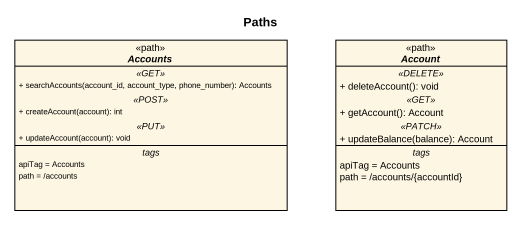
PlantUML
@startuml
title Paths
hide circle
hide empty members
skinparam classAttributeIconSize 0
interface Accounts <<path>> {
  .. <<GET>> ..
  + searchAccounts(account_id, account_type, phone_number): Accounts
  .. <<POST>> ..
  + createAccount(account): int
  .. <<PUT>> ..
  + updateAccount(account): void
  -- tags --
  apiTag = Accounts
  path = /accounts
}
interface Account <<path>> {
  .. <<DELETE>> ..
  + deleteAccount(): void
  .. <<GET>> ..
  + getAccount(): Account
  .. <<PATCH>> ..
  + updateBalance(balance): Account
  -- tags --
  apiTag = Accounts
  path = /accounts/{accountId}
}
@enduml
